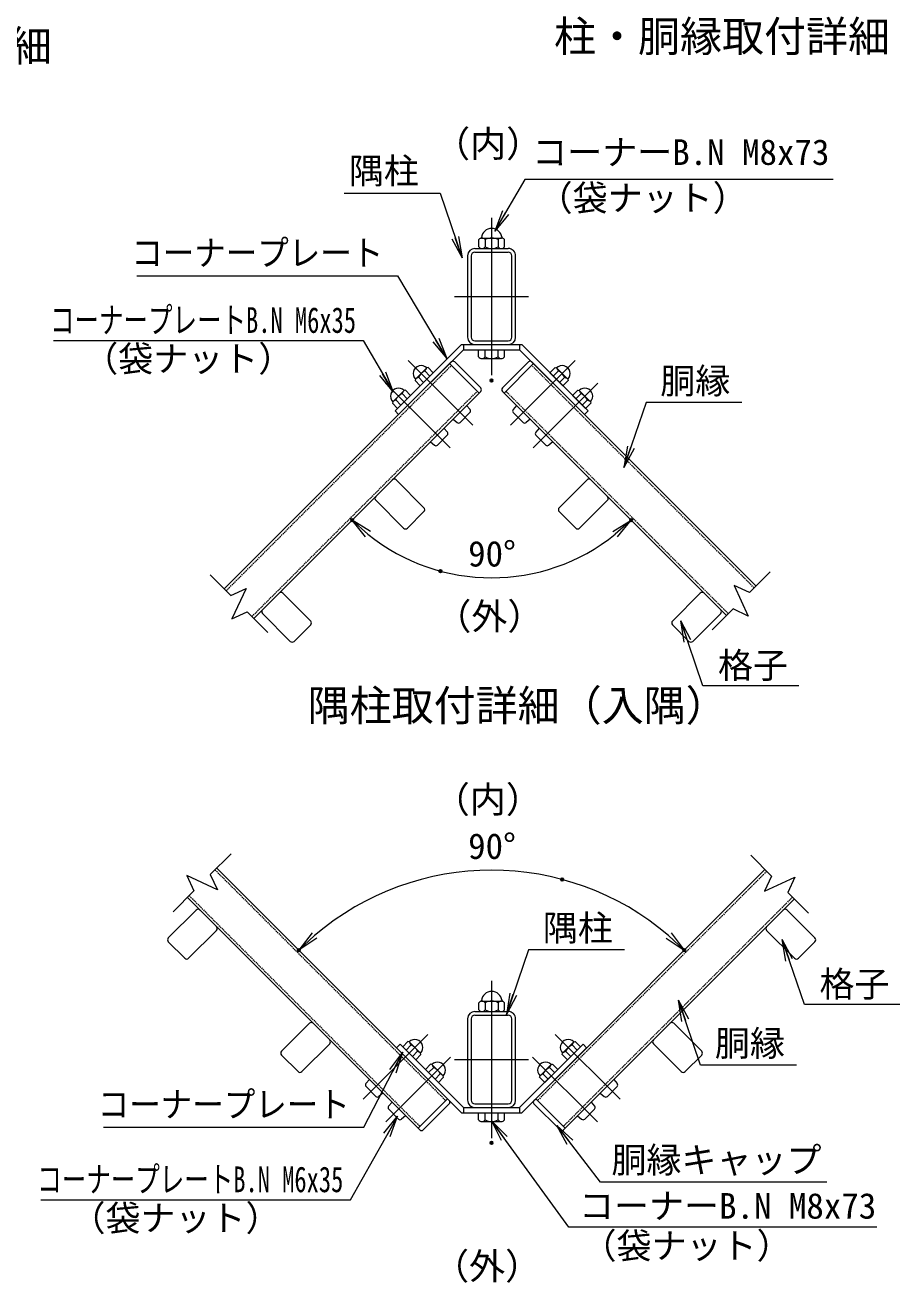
# Model space of a CAD drawing. Units: millimetres, scale not verified. Extents: x -4200 to 4200, y -2970 to 2970.
# Drawn here: x 657 to 2281, y -970 to 1386 of the extents above; entities that cross this region are included whole.
import ezdxf
from ezdxf.enums import TextEntityAlignment as Align

# ---------------------------------------------------------------- set-up
doc = ezdxf.new("R2010")
doc.units = ezdxf.units.MM
doc.header["$LTSCALE"] = 10
doc.header["$PDMODE"] = 32
doc.header["$PDSIZE"] = 5
doc.linetypes.add('USER1', pattern=[50.8, 31.75, -6.35, 6.35, -6.35])
doc.linetypes.add('USER2', pattern=[0.375, 0.25, -0.125])
for name, color, linetype, lineweight in [('0-0_D-STR1', 1, 'Continuous', 18), ('0-1_D-BMK', 2, 'USER1', 13), ('0-5_D-STR3', 3, 'Continuous', 13), ('0-6_D-STR-DIM', 7, 'Continuous', 13), ('0-7_0', 7, 'Continuous', 18), ('0-9_D-TTL-TXT', 7, 'Continuous', 18), ('0-A_D-STR-TXT', 7, 'Continuous', 13)]:
    doc.layers.add(name, color=color, linetype=linetype, lineweight=lineweight)
doc.layers.add('0-8_Defpoints', color=253, linetype='Continuous')
doc.styles.add('ＭＳ ゴシック', font='')
doc.styles.get('ＭＳ ゴシック').set_extended_font_data('MS Gothic')

# ---------------------------------------------------------------- blocks, each defined once
blk = doc.blocks.new('_Open')
at = {"layer": '0-7_0'}
blk.add_line((-10, 1.667), (0, 0), dxfattribs=at)
blk.add_lwpolyline([(-10, -1.667), (0, 0), (-10, 0)], dxfattribs=at)

msp = doc.modelspace()

# ---------------------------------------------------------------- linework, layer by layer
at = {"layer": '0-0_D-STR1'}
for p, q in [((1500.03, 967.86), (1562.43, 967.86)), ((1486.23, 954.06), (1486.23, 801.66)), ((1493.13, 954.06), (1493.13, 801.66)), ((1500.03, 960.96), (1562.43, 960.96)), ((1569.33, 801.66), (1569.33, 954.06)), ((1576.23, 801.66), (1576.23, 954.06)), ((1486.23, 787.86), (1576.23, 787.86)), ((1500.03, 794.76), (1562.43, 794.76)), ((1500.03, 787.86), (1562.43, 787.86)), ((1030.44, 329.98), (1452.58, 752.12)), ((2026.44, 335.55), (1609.87, 752.12)), ((1085.59, 274.82), (1507.73, 696.96)), ((1971.29, 280.39), (1554.72, 696.96)), ((1352.26, 534.28), (1404.44, 482.09)), ((1710.19, 534.28), (1658.01, 482.09)), ((1314.08, 496.09), (1366.26, 443.91)), ((1748.38, 496.09), (1696.19, 443.91)), ((1373.47, 443.91), (1404.44, 474.88)), ((1688.98, 443.91), (1658.01, 474.88)), ((1140.13, 322.14), (1192.31, 269.96)), ((1922.32, 322.14), (1870.14, 269.96)), ((1101.94, 283.96), (1154.13, 231.78)), ((1960.51, 283.96), (1908.32, 231.78)), ((1161.34, 231.78), (1192.31, 262.75)), ((1901.11, 231.78), (1870.14, 262.75)), ((1016.38, -192.81), (1448.6, -625.03)), ((2043.4, -195.48), (1613.85, -625.03)), ((961.23, -247.96), (1393.45, -680.18)), ((2098.55, -250.63), (1669, -680.18)), ((977.64, -271.58), (925.45, -323.77)), ((2084.82, -271.58), (2137, -323.77)), ((1015.82, -309.77), (963.64, -361.95)), ((2046.63, -309.77), (2098.82, -361.95)), ((925.45, -330.98), (956.42, -361.95)), ((2137, -330.98), (2106.03, -361.95)), ((1500.03, -461.52), (1562.43, -461.52)), ((1500.03, -468.42), (1562.43, -468.42)), ((1189.77, -483.72), (1137.58, -535.9)), ((1486.23, -475.32), (1486.23, -627.72)), ((1493.13, -475.32), (1493.13, -627.72)), ((1569.33, -627.72), (1569.33, -475.32)), ((1576.23, -627.72), (1576.23, -475.32)), ((1872.68, -483.72), (1924.87, -535.9)), ((1227.95, -521.9), (1175.77, -574.08)), ((1834.5, -521.9), (1886.68, -574.08)), ((1137.58, -543.11), (1168.55, -574.08)), ((1924.87, -543.11), (1893.9, -574.08)), ((1500.03, -634.62), (1562.43, -634.62)), ((1500.03, -641.52), (1562.43, -641.52))]:
    msp.add_line(p, q, dxfattribs=at)
at = {"layer": '0-0_D-STR1', "linetype": 'USER2'}
for p, q in [((1033.83, 326.58), (1455.97, 748.72)), ((2023.05, 332.15), (1606.48, 748.72)), ((1082.2, 278.22), (1504.34, 700.36)), ((1974.68, 283.79), (1558.11, 700.36)), ((1012.99, -196.2), (1445.21, -628.42)), ((2046.79, -198.87), (1617.24, -628.42)), ((964.62, -244.57), (1396.84, -676.79)), ((2095.16, -247.24), (1665.61, -676.79))]:
    msp.add_line(p, q, dxfattribs=at)
at = {"layer": '0-0_D-STR1'}
for centre, radius, start, end in [((1500.03, 954.06), 13.8, 90.00002, 179.99999), ((1562.43, 954.06), 13.8, 0, 90.00002), ((1500.03, 954.06), 6.9, 90.00002, 179.99999), ((1562.43, 954.06), 6.9, 0, 90.00002), ((1500.03, 801.66), 13.8, 179.99999, 270.00002), ((1500.03, 801.66), 6.9, 179.99999, 270.00002), ((1562.43, 801.66), 6.9, 270.00002, 0), ((1562.43, 801.66), 13.8, 270.00002, 0), ((1348.65, 530.67), 5.1, 44.99941, 135), ((1713.8, 530.67), 5.1, 45, 135.00059), ((1317.68, 499.7), 5.1, 135, 225), ((1744.77, 499.7), 5.1, 315, 45), ((1400.84, 478.49), 5.1, 315, 44.99941), ((1661.61, 478.49), 5.1, 135.00059, 225), ((1369.87, 447.51), 5.1, 224.99942, 315), ((1692.58, 447.51), 5.1, 225, 315.00058), ((1136.52, 318.54), 5.1, 44.99941, 135), ((1925.93, 318.54), 5.1, 45, 135.00059), ((1105.55, 287.57), 5.1, 135, 225), ((1956.9, 287.57), 5.1, 315, 45), ((1188.71, 266.35), 5.1, 315, 44.99941), ((1873.75, 266.35), 5.1, 135.00059, 225), ((1157.73, 235.38), 5.1, 224.99942, 315), ((1904.72, 235.38), 5.1, 225, 315.00058), ((981.24, -275.19), 5.1, 45, 135), ((2081.21, -275.19), 5.1, 45, 135), ((1012.21, -306.16), 5.1, 314.99941, 45), ((2050.24, -306.16), 5.1, 135, 225.00059), ((929.06, -327.37), 5.1, 134.99942, 225), ((2133.39, -327.37), 5.1, 315, 45.00058), ((960.03, -358.35), 5.1, 225, 314.99941), ((2102.42, -358.35), 5.1, 225.00059, 315), ((1500.03, -475.32), 13.8, 90.00002, 179.99999), ((1500.03, -475.32), 6.9, 90.00002, 179.99999), ((1562.43, -475.32), 13.8, 0, 90.00002), ((1562.43, -475.32), 6.9, 0, 90.00002), ((1193.37, -487.32), 5.1, 45, 135), ((1869.08, -487.32), 5.1, 45, 135), ((1224.35, -518.29), 5.1, 314.99941, 45), ((1838.11, -518.29), 5.1, 135, 225.00059), ((1141.19, -539.51), 5.1, 134.99942, 225), ((1921.26, -539.51), 5.1, 315, 45.00058), ((1172.16, -570.48), 5.1, 225, 314.99941), ((1890.29, -570.48), 5.1, 225.00059, 315), ((1500.03, -627.72), 13.8, 179.99999, 270.00002), ((1500.03, -627.72), 6.9, 179.99999, 270.00002), ((1562.43, -627.72), 6.9, 270.00002, 0), ((1562.43, -627.72), 13.8, 270.00002, 0)]:
    msp.add_arc(centre, radius, start, end, dxfattribs=at)
at = {"layer": '0-1_D-BMK'}
for p, q in [((1484.94, 2367.32), (1484.94, 1369.18)), ((1484.94, 2367.32), (1484.94, 1369.18)), ((1531.23, 1025.05), (1531.23, 730.57)), ((1461.93, 877.86), (1600.53, 877.86)), ((1374.77, 757.8), (1496.02, 636.55)), ((1687.68, 757.8), (1566.43, 636.55)), ((1332.34, 715.37), (1453.6, 594.12)), ((1730.11, 715.37), (1608.86, 594.12)), ((1531.23, -404.39), (1531.23, -698.87)), ((1411.86, -504.79), (1290.61, -626.05)), ((1650.59, -504.79), (1771.84, -626.05)), ((1454.29, -547.22), (1333.04, -668.47)), ((1461.93, -551.58), (1600.53, -551.58)), ((1608.17, -547.22), (1729.42, -668.47))]:
    msp.add_line(p, q, dxfattribs=at)
at = {"layer": '0-5_D-STR3'}
for p, q in [((1507.11, 970.86), (1507.11, 984.36)), ((1512.71, 987.36), (1549.74, 987.36)), ((1512.71, 987.36), (1549.74, 987.36)), ((1512.71, 967.86), (1549.74, 967.86)), ((1512.71, 967.86), (1549.74, 967.86)), ((1519.26, 984.36), (1519.26, 970.86)), ((1543.56, 984.36), (1543.56, 970.86)), ((1555.71, 970.86), (1555.71, 984.36)), ((1474.75, 787.86), (1350.33, 663.45)), ((1478.73, 778.26), (1357.12, 656.66)), ((1474.75, 787.86), (1587.7, 787.86)), ((1478.73, 787.86), (1478.73, 778.26)), ((1478.73, 778.26), (1583.73, 778.26)), ((1506.93, 778.26), (1555.53, 778.26)), ((1506.93, 764.76), (1506.93, 778.26)), ((1519.08, 764.76), (1519.08, 778.26)), ((1543.38, 764.76), (1543.38, 778.26)), ((1555.53, 764.76), (1555.53, 778.26)), ((1583.73, 787.86), (1583.73, 778.26)), ((1583.73, 778.26), (1705.33, 656.66)), ((1587.7, 787.86), (1712.12, 663.45)), ((1455.76, 755.3), (1452.58, 752.12)), ((1462.13, 755.3), (1510.92, 706.51)), ((1512.52, 761.76), (1549.56, 761.76)), ((1600.33, 755.3), (1551.54, 706.51)), ((1606.69, 755.3), (1609.87, 752.12)), ((1606.69, 755.3), (1609.87, 752.12)), ((1409.66, 743.99), (1388.58, 722.91)), ((1421.93, 735.04), (1397.53, 710.65)), ((1406.1, 738.52), (1415.75, 728.87)), ((1412.28, 744.69), (1409.66, 743.99)), ((1412.28, 744.69), (1421.93, 735.04)), ((1452.58, 752.12), (1507.73, 696.96)), ((1609.87, 752.12), (1554.72, 696.96)), ((1650.18, 744.69), (1640.53, 735.04)), ((1640.53, 735.04), (1664.92, 710.65)), ((1656.35, 738.52), (1646.7, 728.87)), ((1650.18, 744.69), (1652.79, 743.99)), ((1652.79, 743.99), (1673.87, 722.91)), ((1388.58, 722.91), (1387.88, 720.3)), ((1387.88, 720.3), (1397.53, 710.65)), ((1394.05, 726.47), (1403.71, 716.82)), ((1668.4, 726.47), (1658.75, 716.82)), ((1674.57, 720.3), (1664.92, 710.65)), ((1673.87, 722.91), (1674.57, 720.3)), ((1367.24, 701.57), (1346.15, 680.48)), ((1351.63, 684.04), (1361.28, 674.39)), ((1379.5, 692.61), (1355.1, 668.22)), ((1363.68, 696.09), (1373.33, 686.44)), ((1369.85, 702.27), (1367.24, 701.57)), ((1369.85, 702.27), (1379.5, 692.61)), ((1510.92, 700.15), (1507.73, 696.96)), ((1551.54, 700.15), (1554.72, 696.96)), ((1692.6, 702.27), (1682.95, 692.61)), ((1682.95, 692.61), (1707.35, 668.22)), ((1698.78, 696.09), (1689.13, 686.44)), ((1692.6, 702.27), (1695.21, 701.57)), ((1695.21, 701.57), (1716.3, 680.48)), ((1710.82, 684.04), (1701.17, 674.39)), ((1346.15, 680.48), (1345.45, 677.87)), ((1345.45, 677.87), (1355.1, 668.22)), ((1350.33, 663.45), (1357.12, 656.66)), ((1472.28, 641.99), (1490.58, 660.3)), ((1484.4, 673.63), (1490.83, 665.97)), ((1578.05, 673.63), (1571.62, 665.97)), ((1590.17, 641.99), (1571.87, 660.3)), ((1712.12, 663.45), (1705.33, 656.66)), ((1717, 677.87), (1707.35, 668.22)), ((1716.3, 680.48), (1717, 677.87)), ((1458.94, 648.17), (1466.61, 641.74)), ((1603.51, 648.17), (1595.84, 641.74)), ((1429.85, 599.56), (1448.16, 617.87)), ((1441.97, 631.2), (1448.4, 623.54)), ((1620.48, 631.2), (1614.05, 623.54)), ((1632.6, 599.56), (1614.3, 617.87)), ((1416.52, 605.75), (1424.18, 599.32)), ((1645.93, 605.75), (1638.27, 599.32)), ((1507.11, -458.58), (1507.11, -445.08)), ((1512.71, -442.08), (1549.74, -442.08)), ((1512.71, -442.08), (1549.74, -442.08)), ((1519.26, -445.08), (1519.26, -458.58)), ((1543.56, -445.08), (1543.56, -458.58)), ((1555.71, -458.58), (1555.71, -445.08)), ((1512.71, -461.58), (1549.74, -461.58)), ((1512.71, -461.58), (1549.74, -461.58)), ((1374.36, -517.9), (1364.7, -527.55)), ((1376.97, -518.6), (1374.36, -517.9)), ((1685.48, -518.6), (1688.1, -517.9)), ((1688.1, -517.9), (1697.75, -527.55)), ((1359.93, -522.78), (1353.14, -529.57)), ((1474.75, -651.18), (1353.14, -529.57)), ((1478.73, -641.58), (1359.93, -522.78)), ((1389.1, -551.95), (1364.7, -527.55)), ((1380.53, -524.08), (1370.88, -533.73)), ((1398.05, -539.69), (1376.97, -518.6)), ((1392.58, -536.12), (1382.93, -545.78)), ((1398.75, -542.3), (1398.05, -539.69)), ((1583.73, -641.58), (1702.52, -522.78)), ((1587.7, -651.18), (1709.31, -529.57)), ((1663.7, -542.3), (1664.4, -539.69)), ((1664.4, -539.69), (1685.48, -518.6)), ((1669.88, -536.12), (1679.53, -545.78)), ((1673.35, -551.95), (1697.75, -527.55)), ((1681.92, -524.08), (1691.57, -533.73)), ((1702.52, -522.78), (1709.31, -529.57)), ((1398.75, -542.3), (1389.1, -551.95)), ((1416.78, -560.33), (1407.13, -569.98)), ((1419.39, -561.03), (1416.78, -560.33)), ((1440.48, -582.11), (1419.39, -561.03)), ((1621.97, -582.11), (1643.06, -561.03)), ((1643.06, -561.03), (1645.67, -560.33)), ((1645.67, -560.33), (1655.32, -569.98)), ((1663.7, -542.3), (1673.35, -551.95)), ((1302.23, -588.97), (1295.8, -596.63)), ((1431.53, -594.38), (1407.13, -569.98)), ((1422.96, -566.5), (1413.31, -576.16)), ((1435, -578.55), (1425.35, -588.2)), ((1441.18, -584.73), (1431.53, -594.38)), ((1441.18, -584.73), (1440.48, -582.11)), ((1621.27, -584.73), (1621.97, -582.11)), ((1621.27, -584.73), (1630.93, -594.38)), ((1627.45, -578.55), (1637.1, -588.2)), ((1630.93, -594.38), (1655.32, -569.98)), ((1639.5, -566.5), (1649.15, -576.16)), ((1760.22, -588.97), (1766.65, -596.63)), ((1296.05, -602.3), (1314.35, -620.61)), ((1766.4, -602.3), (1748.1, -620.61)), ((1327.69, -614.42), (1320.02, -620.85)), ((1344.66, -631.39), (1338.23, -639.06)), ((1448.6, -625.03), (1393.45, -680.18)), ((1451.78, -634.58), (1402.99, -683.37)), ((1451.78, -628.21), (1448.6, -625.03)), ((1610.67, -628.21), (1613.85, -625.03)), ((1610.67, -634.58), (1659.46, -683.37)), ((1613.85, -625.03), (1669, -680.18)), ((1717.79, -631.39), (1724.22, -639.06)), ((1734.76, -614.42), (1742.43, -620.85)), ((1338.48, -644.73), (1356.78, -663.03)), ((1370.11, -656.85), (1362.45, -663.28)), ((1474.75, -651.18), (1587.7, -651.18)), ((1478.73, -641.58), (1583.73, -641.58)), ((1478.73, -641.58), (1478.73, -651.18)), ((1506.93, -651.18), (1555.53, -651.18)), ((1506.93, -664.68), (1506.93, -651.18)), ((1519.08, -664.68), (1519.08, -651.18)), ((1543.38, -664.68), (1543.38, -651.18)), ((1555.53, -664.68), (1555.53, -651.18)), ((1583.73, -641.58), (1583.73, -651.18)), ((1692.34, -656.85), (1700, -663.28)), ((1723.98, -644.73), (1705.67, -663.03)), ((1396.63, -683.37), (1393.45, -680.18)), ((1512.52, -667.68), (1549.56, -667.68)), ((1665.82, -683.37), (1669, -680.18))]:
    msp.add_line(p, q, dxfattribs=at)
for centre, radius, start, end in [((1531.41, 985.86), 19.5, 7.16806, 172.83194), ((1513.18, 979.75), 7.63, 37.21089, 142.78911), ((1513.18, 975.48), 7.63, 217.21089, 322.78911), ((1510.57, 988.48), 1.5, 279.83916, 352.83194), ((1531.41, 961.26), 26.1, 62.26063, 117.73937), ((1531.41, 993.97), 26.1, 242.26063, 297.73937), ((1549.63, 979.72), 7.65, 37.42505, 142.57495), ((1549.63, 975.51), 7.65, 217.42505, 322.57495), ((1552.24, 988.48), 1.5, 187.16806, 253.42019), ((1458.94, 752.12), 4.5, 45, 135), ((1513, 769.38), 7.63, 217.21089, 322.78911), ((1531.23, 787.87), 26.1, 242.26063, 297.73937), ((1549.45, 769.41), 7.65, 217.42505, 322.57495), ((1603.51, 752.12), 4.5, 45, 135), ((1399.06, 733.51), 14.91, 44.64798, 225.35202), ((1418.57, 714), 27.51, 116.96185, 153.03815), ((1425.5, 729.79), 21.27, 138.1158, 155.77947), ((1663.39, 733.51), 14.91, 314.64798, 135.35202), ((1636.95, 729.79), 21.27, 24.22053, 41.8842), ((1643.88, 714), 27.51, 26.96185, 63.03815), ((1402.78, 707.07), 21.27, 114.22053, 131.8842), ((1659.67, 707.07), 21.27, 48.1158, 65.77947), ((1356.63, 691.09), 14.91, 44.64798, 225.35202), ((1360.35, 664.65), 21.27, 114.22053, 131.8842), ((1376.15, 671.57), 27.51, 116.96185, 153.03815), ((1383.07, 687.37), 21.27, 138.1158, 155.77947), ((1507.73, 703.33), 4.5, 315, 45), ((1554.72, 703.33), 4.5, 135, 225), ((1705.82, 691.09), 14.91, 314.64798, 135.35202), ((1679.38, 687.37), 21.27, 24.22053, 41.8842), ((1686.3, 671.57), 27.51, 26.96185, 63.03815), ((1702.1, 664.65), 21.27, 48.1158, 65.77947), ((1487.61, 663.27), 4.2, 315, 40), ((1574.84, 663.27), 4.2, 140, 225), ((1469.31, 644.96), 4.2, 230, 315), ((1593.14, 644.96), 4.2, 225, 310), ((1445.19, 620.84), 4.2, 315, 40), ((1617.27, 620.84), 4.2, 140, 225), ((1426.88, 602.53), 4.2, 230, 315), ((1635.57, 602.53), 4.2, 225, 310), ((1531.41, -443.58), 19.5, 7.16806, 172.83194), ((1513.18, -449.69), 7.63, 37.21089, 142.78911), ((1510.57, -440.96), 1.5, 279.83916, 352.83194), ((1531.41, -468.18), 26.1, 62.26063, 117.73937), ((1549.63, -449.72), 7.65, 37.42505, 142.57495), ((1552.24, -440.96), 1.5, 187.16806, 253.42019), ((1513.18, -453.96), 7.63, 217.21089, 322.78911), ((1531.41, -435.47), 26.1, 242.26063, 297.73937), ((1549.63, -453.93), 7.65, 217.42505, 322.57495), ((1387.57, -529.08), 14.91, 314.64798, 135.35202), ((1674.88, -529.08), 14.91, 44.64798, 225.35202), ((1361.13, -532.8), 21.27, 24.22053, 41.8842), ((1368.06, -548.6), 27.51, 26.96185, 63.03815), ((1383.85, -555.52), 21.27, 48.1158, 65.77947), ((1678.6, -555.52), 21.27, 114.22053, 131.8842), ((1694.39, -548.6), 27.51, 116.96185, 153.03815), ((1701.32, -532.8), 21.27, 138.1158, 155.77947), ((1430, -571.51), 14.91, 314.64798, 135.35202), ((1403.56, -575.23), 21.27, 24.22053, 41.8842), ((1632.45, -571.51), 14.91, 44.64798, 225.35202), ((1658.89, -575.23), 21.27, 138.1158, 155.77947), ((1410.48, -591.02), 27.51, 26.96185, 63.03815), ((1426.28, -597.95), 21.27, 48.1158, 65.77947), ((1636.17, -597.95), 21.27, 114.22053, 131.8842), ((1651.97, -591.02), 27.51, 116.96185, 153.03815), ((1299.02, -599.33), 4.2, 140, 225), ((1763.43, -599.33), 4.2, 315, 40), ((1317.32, -617.64), 4.2, 225, 310), ((1448.6, -631.39), 4.5, 315, 45), ((1613.85, -631.39), 4.5, 135, 225), ((1745.13, -617.64), 4.2, 230, 315), ((1341.45, -641.76), 4.2, 140, 225), ((1721.01, -641.76), 4.2, 315, 40), ((1359.75, -660.06), 4.2, 225, 310), ((1513, -660.06), 7.63, 217.21089, 322.78911), ((1531.23, -641.57), 26.1, 242.26063, 297.73937), ((1549.45, -660.03), 7.65, 217.42505, 322.57495), ((1702.7, -660.06), 4.2, 230, 315), ((1399.81, -680.18), 4.5, 225, 315), ((1662.64, -680.18), 4.5, 225, 315)]:
    msp.add_arc(centre, radius, start, end, dxfattribs=at)
at = {"layer": '0-6_D-STR-DIM'}
for p, q in [((1042.71, 317.7), (1003.77, 356.65)), ((2014.17, 323.27), (2053.11, 362.21)), ((1042.71, 317.7), (1071.39, 331.08)), ((1071.39, 331.08), (1044.64, 273.72)), ((1985.49, 336.64), (2012.24, 279.29)), ((2014.17, 323.27), (1985.49, 336.64)), ((1044.64, 273.72), (1073.32, 287.1)), ((1112.26, 248.16), (1073.32, 287.1)), ((1944.62, 253.72), (1983.56, 292.66)), ((2012.24, 279.29), (1983.56, 292.66)), ((1004.11, -205.08), (1043.05, -166.14)), ((2055.67, -207.75), (2016.73, -168.81)), ((960.13, -207.01), (973.5, -235.69)), ((1017.48, -233.76), (960.13, -207.01)), ((1004.11, -205.08), (1017.48, -233.76)), ((2055.67, -207.75), (2042.3, -236.43)), ((2042.3, -236.43), (2099.65, -209.69)), ((2099.65, -209.69), (2086.28, -238.36)), ((934.56, -274.63), (973.5, -235.69)), ((2125.22, -277.3), (2086.28, -238.36))]:
    msp.add_line(p, q, dxfattribs=at)
for centre, radius, start, end in [((1531.23, 720.46), 369.62, 231.20351, 308.79649), ((1531.23, -707.65), 510.71, 49.48872, 130.51128)]:
    msp.add_arc(centre, radius, start, end, dxfattribs=at)
at = {"layer": '0-8_Defpoints'}
for p in [(1531.23, 720.46), (1269.86, 459.09), (1792.59, 459.09), (1435.56, 363.43), (1663.41, -214.35), (1170.1, -346.53), (1892.35, -346.53), (1531.23, -707.65)]:
    msp.add_point(p, dxfattribs=at)
at = {"layer": '0-9_D-TTL-TXT'}
msp.add_point((2127.78, 1379.12), dxfattribs=at)
at = {"layer": '0-A_D-STR-TXT'}
for points in [[(2171.04, 1097.07), (1593.71, 1097.07), (1538.1, 1002.17)], [(1255.03, 1071.34), (1434.63, 1071.34), (1475.51, 951.89)], [(866.57, 916.72), (1354.68, 916.72), (1446.18, 763.63)], [(710.58, 795.36), (1290.47, 795.36), (1346.08, 700.46)], [(2000.21, 679), (1820.61, 679), (1779.73, 559.55)], [(2106.69, 148.78), (1927.09, 148.78), (1886.21, 268.23)], [(2296.85, -448.32), (2117.25, -448.32), (2076.37, -328.87)], [(1780.06, -345.9), (1600.45, -345.9), (1559.57, -465.35)], [(2102.43, -561.89), (1922.82, -561.89), (1881.94, -442.45)], [(803.84, -678.55), (1291.95, -678.55), (1363.87, -539.71)], [(686.72, -814.42), (1266.61, -814.42), (1354.11, -659.41)], [(2253.28, -865.88), (1675.95, -865.88), (1532.7, -668.63)], [(2159.58, -781.41), (1735.38, -781.41), (1654.94, -676.66)]]:
    msp.add_lwpolyline(points, dxfattribs=at)

# ---------------------------------------------------------------- block references
at = {"layer": '0-6_D-STR-DIM', "xscale": 4, "yscale": 4}
for p, rotation in [((1269.86, 459.09), 138.10176), ((1792.59, 459.09), 41.89824), ((1170.1, -346.53), 222.75564), ((1892.35, -346.53), 317.24436)]:
    msp.add_blockref('_Open', p, dxfattribs=dict(at, rotation=rotation))
at = {"layer": '0-A_D-STR-TXT', "xscale": 4, "yscale": 4}
for p, rotation in [((1537.09, 1000.44), 239.62818), ((1476.16, 950), 288.89187), ((1447.21, 761.92), 300.8674), ((1347.1, 698.74), 300.37182), ((1779.08, 557.65), 251.10813), ((1885.57, 270.12), 108.89187), ((2075.72, -326.98), 108.8919), ((1558.93, -467.24), 251.10813), ((1881.3, -440.55), 108.8919), ((1364.79, -537.93), 62.61681), ((1355.1, -657.67), 60.55492), ((1531.53, -667.01), 125.98605), ((1653.72, -675.08), 127.525)]:
    msp.add_blockref('_Open', p, dxfattribs=dict(at, rotation=rotation))

# ---------------------------------------------------------------- texts
at = {"layer": '0-6_D-STR-DIM', "style": 'ＭＳ ゴシック'}
for p in [(1487.29, 357.58), (1487.29, -190.2)]:
    msp.add_text('90°', height=48.09, dxfattribs=at).set_placement(p, align=Align.BOTTOM_LEFT)
at = {"layer": '0-9_D-TTL-TXT', "style": 'ＭＳ ゴシック'}
for s, p in [('柱・胴縁取付詳細', (1648.19, 1319.08)), ('剣先取付詳細', (235.11, 1301.23)), ('隅柱取付詳細（入隅）', (1186.6, 65.52))]:
    msp.add_text(s, height=57.7, dxfattribs=at).set_placement(p, align=Align.BOTTOM_LEFT)
at = {"layer": '0-A_D-STR-TXT', "style": 'ＭＳ ゴシック'}
for s, height, p in [('（内）', 49.49, (1423.46, 1124.35)), ('コーナーB.N M8x73', 48.09, (1607.35, 1109.91)), ('隅柱', 48.09, (1263.77, 1074.85)), ('（袋ナット）', 48.09, (1617.54, 1024.14)), ('（袋ナット）', 48.09, (766.1, 722.83)), ('胴縁', 48.09, (1847.33, 681.37)), ('（外）', 49.49, (1425.88, 239.1)), ('格子', 48.09, (1955.42, 148.5)), ('（内）', 49.49, (1422.94, -104.04)), ('隅柱', 48.09, (1627.18, -343.52)), ('格子', 48.09, (2145.58, -448.6)), ('胴縁', 48.09, (1949.55, -559.52)), ('胴縁キャップ', 48.09, (1755.79, -778.08)), ('コーナーB.N M8x73', 48.09, (1695.13, -864.13)), ('（袋ナット）', 48.09, (742.24, -886.96)), ('（袋ナット）', 48.09, (1699.77, -938.82)), ('（外）', 49.49, (1421.55, -978.28))]:
    msp.add_text(s, height=height, dxfattribs=at).set_placement(p, align=Align.BOTTOM_LEFT)
for s, width, p in [('コーナープレート', 0.9, (856.04, 921.32)), ('コーナープレートB.N M6x35', 0.7, (703.8, 795.32)), ('コーナープレート', 0.9, (793.31, -673.95)), ('コーナープレートB.N M6x35', 0.7, (679.94, -814.47))]:
    msp.add_text(s, height=48.09, dxfattribs=dict(at, width=width)).set_placement(p, align=Align.BOTTOM_LEFT)

doc.saveas('drawing.dxf')
